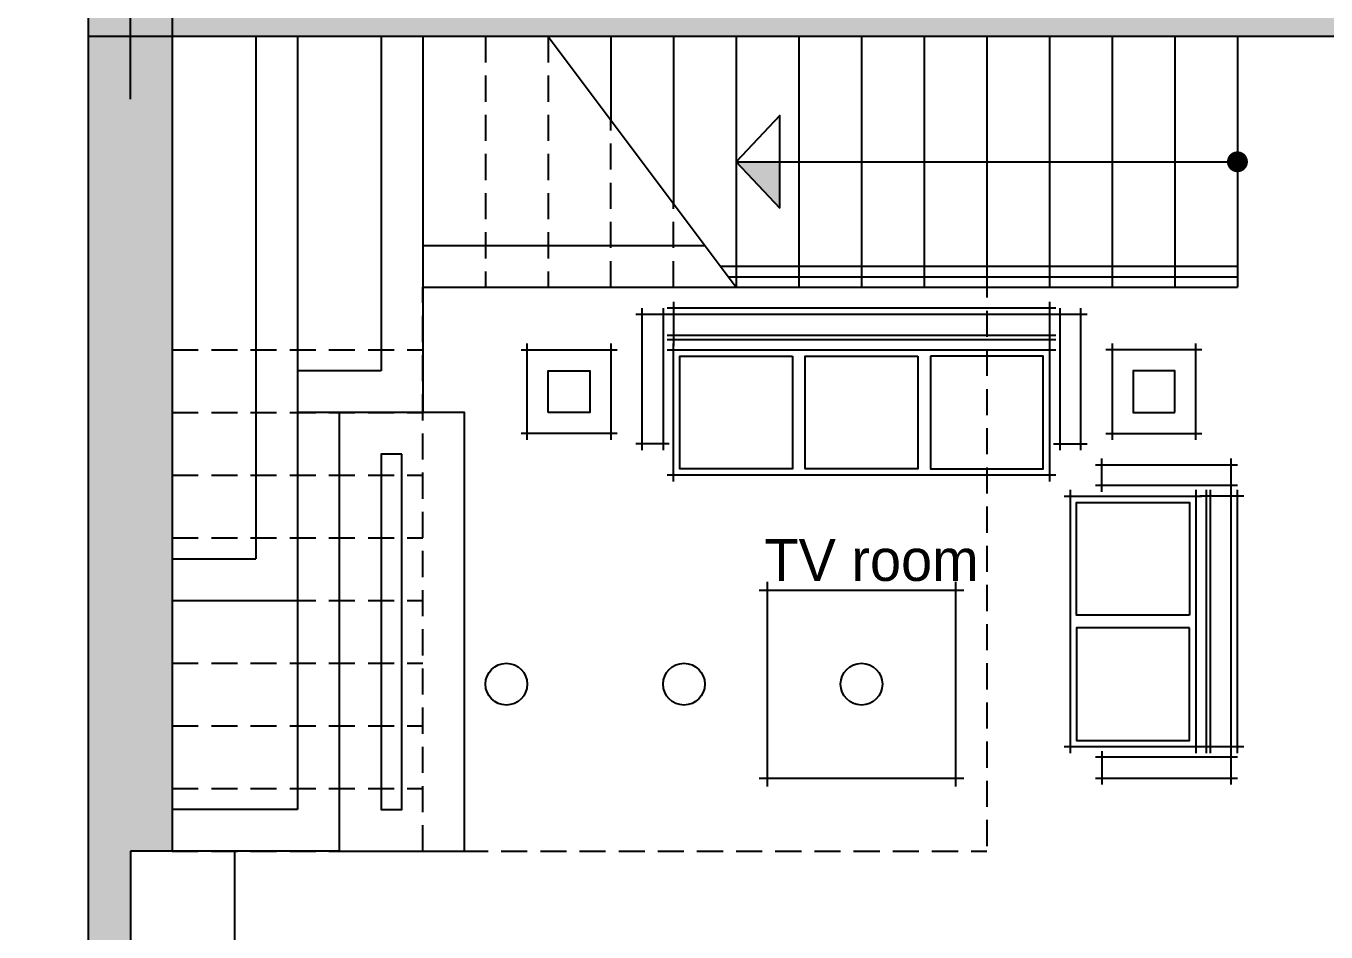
# Model space of a CAD drawing. Header units: millimetres. Extents: x 118878 to 201916, y 10986 to 20993.
# Drawn here: x 179751 to 180373, y 17104 to 17538 of the extents above; entities that cross this region are included whole.
import ezdxf

# ---------------------------------------------------------------- set-up
doc = ezdxf.new("R2010")
doc.units = ezdxf.units.MM
doc.header["$LTSCALE"] = 100
doc.linetypes.add('DASHDOT', pattern=[1, 0.5, -0.25, 0, -0.25])
doc.linetypes.add('HIDDEN2', pattern=[0.1875, 0.125, -0.0625])
for name, color, linetype in [('1', 1, 'Continuous'), ('2', 2, 'Continuous'), ('3', 3, 'Continuous'), ('7', 7, 'Continuous'), ('8', 8, 'HIDDEN2'), ('9', 11, 'Continuous'), ('AX', 1, 'Continuous'), ('bou', 4, 'Continuous'), ('furniture faz2', 181, 'Continuous'), ('text', 201, 'Continuous')]:
    doc.layers.add(name, color=color, linetype=linetype)
doc.styles.add('SHEET', font='andlso.ttf')

# ---------------------------------------------------------------- blocks, each defined once
blk = doc.blocks.new('MZ-01')
for p, q in [((3, 20), (-43, 20)), ((-40, 23), (-40, -23)), ((0, -23), (0, 23)), ((-43, -20), (3, -20))]:
    blk.add_line(p, q)
blk.add_lwpolyline([(-30, -10), (-10, -10), (-10, 10), (-30, 10)], close=True)
blk = doc.blocks.new('MIZ-90X90')
for p, q in [((-45, -4), (-45, 94)), ((45, -4), (45, 94)), ((49, 90), (-49, 90)), ((-49, 0), (49, 0))]:
    blk.add_line(p, q)
blk = doc.blocks.new('new-mobl-3')
for p, q in [((-183, 0), (3, 0)), ((-180, -63), (-180, 3)), ((0, 3), (0, -63)), ((-195, -12), (-195, -80)), ((-185, -80), (-185, -12)), ((5, -80), (5, -12)), ((15, -12), (15, -80)), ((-182, -15), (-198, -15)), ((2, -15), (18, -15)), ((3, -60), (-183, -60)), ((-180, -83), (-180, -62)), ((0, -83), (0, -62)), ((3, -65), (-183, -65)), ((3, -67), (-183, -67)), ((-198, -77), (18, -77)), ((-183, -80), (3, -80))]:
    blk.add_line(p, q)
for points in [[(-123, -57), (-123, -3), (-177, -3), (-177, -57)], [(-117, -57), (-117, -3), (-63, -3), (-63, -57)], [(-57, -57), (-57, -3), (-3, -3), (-3, -57)]]:
    blk.add_lwpolyline(points, close=True)
blk = doc.blocks.new('new-mobl-02')
for p, q in [((-123, 0), (3, 0)), ((-120, -63), (-120, 3)), ((0, 3), (0, -63)), ((-135, -12), (-135, -80)), ((-125, -80), (-125, -12)), ((5, -80), (5, -12)), ((15, -12), (15, -80)), ((-122, -15), (-138, -15)), ((2, -15), (18, -15)), ((3, -60), (-123, -60)), ((-120, -83), (-120, -62)), ((0, -83), (0, -62)), ((3, -65), (-123, -65)), ((3, -67), (-123, -67)), ((-138, -77), (18, -77)), ((-123, -80), (3, -80))]:
    blk.add_line(p, q)
for points in [[(-63, -57), (-63, -3), (-117, -3), (-117, -57)], [(-57, -57), (-57, -3), (-3, -3), (-3, -57)]]:
    blk.add_lwpolyline(points, close=True)
blk = doc.blocks.new('col40x40')
at = {"layer": 'AX'}
h = blk.add_hatch(color=252, dxfattribs=at)
h.dxf.hatch_style = 1
h.paths.add_polyline_path([(-20, -20), (20, -20), (20, 20), (-20, 20)])
at = {"layer": 'AX', "linetype": 'DASHDOT'}
for p, q in [((0, 50), (0, -50)), ((50, 0), (-50, 0))]:
    blk.add_line(p, q, dxfattribs=at)
at = {"layer": 'AX', "color": 7}
blk.add_lwpolyline([(-20, -20), (20, -20), (20, 20), (-20, 20)], close=True, dxfattribs=at)
blk = doc.blocks.new('ax-t1')
at = {"xscale": -1}
for p in [(480, -980), (1080, -980)]:
    blk.add_blockref('col40x40', p, dxfattribs=at)
blk = doc.blocks.new('AX-01')
at = {"layer": 'AX', "rotation": 180}
blk.add_blockref('ax-t1', (1100, -1370), dxfattribs=at)

msp = doc.modelspace()

# ---------------------------------------------------------------- hatches: boundary and pattern name
at = {"layer": '1'}
msp.add_hatch(color=256, dxfattribs=at).paths.add_polyline_path([(180111.86, 17450.74), (180090.98, 17472.97), (180111.86, 17472.97)])
at = {"layer": '9'}
h = msp.add_hatch(color=256, dxfattribs=at)
h.paths.add_polyline_path([(179800.98, 16622.97), (179840.98, 16622.97), (179840.98, 16592.97), (179800.98, 16592.97)], flags=16)
h.paths.add_polyline_path([(179820.98, 17532.97), (179820.98, 17142.97), (179800.98, 17142.97), (179800.98, 16992.97), (179820.98, 16992.97), (179820.98, 16792.97), (179800.98, 16792.97), (179800.98, 16642.97), (179860.98, 16642.97), (179860.98, 16572.97), (179780.98, 16572.97), (179780.98, 17972.97), (179840.98, 17972.97), (179840.98, 17937.97), (179820.98, 17937.97), (179820.98, 17892.97), (179800.98, 17892.97), (179800.98, 17572.97), (179820.98, 17572.97), (179820.98, 17542.97), (180180.98, 17542.97), (180180.98, 17602.97), (180190.98, 17602.97), (180190.98, 17542.97), (180380.98, 17542.97), (180380.98, 17602.97), (180410.98, 17602.97), (180410.98, 17612.97), (180420.98, 17612.97), (180420.98, 17532.97)])
h.paths.add_polyline_path([(180675.98, 17752.97), (180675.98, 17717.97), (180640.98, 17717.97), (180640.98, 17542.97), (180700.98, 17542.97), (180700.98, 17532.97), (180570.98, 17532.97), (180570.98, 17542.97), (180630.98, 17542.97), (180630.98, 17592.97), (180570.98, 17592.97), (180570.98, 17602.97), (180630.98, 17602.97), (180630.98, 17772.97), (180640.98, 17772.97), (180640.98, 17762.97), (180860.98, 17762.97), (180860.98, 17887.97), (180830.98, 17887.97), (180830.98, 17932.97), (180640.98, 17932.97), (180640.98, 17867.97), (180630.98, 17867.97), (180630.98, 17877.97), (180620.98, 17877.97), (180620.98, 17952.97), (180680.98, 17952.97), (180680.98, 17972.97), (180760.98, 17972.97), (180760.98, 17952.97), (180780.98, 17952.97), (180780.98, 17972.97), (180820.98, 17972.97), (180820.98, 17952.97), (180840.98, 17952.97), (180840.98, 17972.97), (180880.98, 17972.97), (180880.98, 17672.97), (180860.98, 17672.97), (180860.98, 17752.97)])
h.paths.add_polyline_path([(180665.98, 17752.97), (180665.98, 17727.97), (180640.98, 17727.97), (180640.98, 17752.97)], flags=16)
h.paths.add_polyline_path([(180420.98, 17877.97), (180420.98, 17887.97), (180430.98, 17887.97), (180430.98, 17952.97), (180180.98, 17952.97), (180180.98, 17732.97), (180200.98, 17732.97), (180200.98, 17742.97), (180190.98, 17742.97), (180190.98, 17932.97), (180380.98, 17932.97), (180380.98, 17742.97), (180295.98, 17742.97), (180295.98, 17732.97), (180410.98, 17732.97), (180410.98, 17722.97), (180420.98, 17722.97), (180420.98, 17742.97), (180390.98, 17742.97), (180390.98, 17877.97)])
h.paths.add_polyline_path([(180820.98, 16827.97), (180830.98, 16827.97), (180830.98, 16862.97), (180880.98, 16862.97), (180880.98, 16802.97), (180820.98, 16802.97)])
h.paths.add_polyline_path([(180380.98, 16802.97), (180380.98, 16812.97), (180380.98, 16852.97), (180420.98, 16852.97), (180420.98, 16827.97), (180430.98, 16827.97), (180430.98, 16802.97)])
h.paths.add_polyline_path([(180800.98, 17032.97), (180860.98, 17032.97), (180860.98, 17532.97), (180800.98, 17532.97), (180800.98, 17552.97), (180830.98, 17552.97), (180830.98, 17572.97), (180860.98, 17572.97), (180860.98, 17582.97), (180880.98, 17582.97), (180880.98, 17012.97), (180800.98, 17012.97)])

# ---------------------------------------------------------------- linework, layer by layer
at = {"layer": '1'}
for p, q in [((180000.98, 17532.97), (180090.98, 17412.97)), ((180090.98, 17472.97), (180330.98, 17472.97))]:
    msp.add_line(p, q, dxfattribs=at)
msp.add_lwpolyline([(180111.86, 17450.74), (180111.86, 17495.19), (180090.98, 17472.97), (180111.86, 17450.74)], dxfattribs=at)
at = {"layer": '1', "const_width": 5}
msp.add_lwpolyline([(180328.48, 17472.97, 1), (180333.48, 17472.97, 1)], format="xyb", close=True, dxfattribs=at)
at = {"layer": '2'}
for p, q in [((180030.98, 17532.97), (180030.98, 17492.97)), ((180060.98, 17532.97), (180060.98, 17452.97)), ((180090.98, 17532.97), (180090.98, 17412.97)), ((180120.98, 17532.97), (180120.98, 17412.97)), ((180150.98, 17532.97), (180150.98, 17412.97)), ((180180.98, 17532.97), (180180.98, 17412.97)), ((180210.98, 17532.97), (180210.98, 17412.97)), ((180240.98, 17532.97), (180240.98, 17412.97)), ((180270.98, 17532.97), (180270.98, 17412.97)), ((180300.98, 17532.97), (180300.98, 17412.97)), ((180330.98, 17532.97), (180330.98, 17412.97)), ((180090.98, 17412.97), (180330.98, 17412.97))]:
    msp.add_line(p, q, dxfattribs=at)
at = {"layer": '3'}
for p, q in [((180083.48, 17422.97), (180330.98, 17422.97)), ((180087.23, 17417.97), (180330.98, 17417.97))]:
    msp.add_line(p, q, dxfattribs=at)
at = {"layer": '7'}
msp.add_line((179800.98, 17142.97), (179800.98, 16992.97), dxfattribs=at)
for points in [[(179780.98, 16572.97), (179780.98, 17972.97), (179840.98, 17972.97), (179840.98, 17937.97), (179820.98, 17937.97), (179820.98, 17892.97), (179800.98, 17892.97), (179800.98, 17572.97)], [(180420.98, 17612.97), (180420.98, 17532.97), (179820.98, 17532.97)], [(179820.98, 17532.97), (179820.98, 17142.97), (179800.98, 17142.97)]]:
    msp.add_lwpolyline(points, dxfattribs=at)
at = {"layer": '8'}
for p, q in [((179970.98, 17532.97), (179970.98, 17412.97)), ((180000.98, 17532.97), (180000.98, 17412.97)), ((180210.98, 17532.97), (180210.98, 17142.97)), ((180030.98, 17412.97), (180030.98, 17492.97)), ((180060.98, 17412.97), (180060.98, 17452.97)), ((179940.98, 17142.97), (179940.98, 17412.97)), ((179820.98, 17382.97), (179940.98, 17382.97)), ((179820.98, 17352.97), (179940.98, 17352.97)), ((179820.98, 17322.97), (179940.98, 17322.97)), ((179820.98, 17292.97), (179940.98, 17292.97)), ((179820.98, 17262.97), (179940.98, 17262.97)), ((179820.98, 17232.97), (179940.98, 17232.97)), ((179820.98, 17202.97), (179940.98, 17202.97)), ((179820.98, 17172.97), (179940.98, 17172.97)), ((179820.98, 17142.97), (179940.98, 17142.97)), ((179940.98, 17142.97), (180210.98, 17142.97))]:
    msp.add_line(p, q, dxfattribs=at)
at = {"layer": 'bou', "color": 1}
msp.add_lwpolyline([(179780.98, 18192.97), (181180.98, 18192.97), (181180.98, 15492.97), (179780.98, 15492.97)], close=True, dxfattribs=at)
at = {"layer": 'furniture faz2'}
for p, q in [((179860.98, 17532.97), (179860.98, 17282.97)), ((179880.98, 17532.97), (179880.98, 17352.97)), ((179880.98, 17532.97), (179880.98, 17262.97)), ((179920.98, 17532.97), (179920.98, 17372.97)), ((179940.98, 17532.97), (179940.98, 17352.97)), ((179940.98, 17432.97), (180075.98, 17432.97)), ((179940.98, 17412.97), (180090.98, 17412.97)), ((179920.98, 17372.97), (179880.98, 17372.97)), ((179940.98, 17352.97), (179880.98, 17352.97)), ((179880.98, 17352.97), (179880.98, 17162.97)), ((179900.98, 17352.97), (179900.98, 17142.97)), ((179820.98, 17282.97), (179860.98, 17282.97)), ((179820.98, 17262.97), (179880.98, 17262.97)), ((179880.98, 17162.97), (179820.98, 17162.97)), ((179900.98, 17142.97), (179820.98, 17142.97)), ((179850.98, 16992.97), (179850.98, 17142.97))]:
    msp.add_line(p, q, dxfattribs=at)
msp.add_lwpolyline([(179900.98, 17142.97), (179960.98, 17142.97), (179960.98, 17352.97), (179940.98, 17352.97)], dxfattribs=at)
msp.add_lwpolyline([(179930.98, 17332.97), (179920.98, 17332.97), (179920.98, 17162.97), (179930.98, 17162.97)], close=True, dxfattribs=at)
for centre in [(179980.98, 17222.97), (180065.98, 17222.97), (180150.98, 17222.97)]:
    msp.add_circle(centre, 10, dxfattribs=at)

# ---------------------------------------------------------------- block references
at = {"layer": '2'}
msp.add_blockref('AX-01', (179780.98, 17942.97), dxfattribs=at)
at = {"layer": 'furniture faz2'}
for name, p, rotation in [('new-mobl-3', (180060.98, 17322.97), 180), ('MZ-01', (180290.98, 17382.97), 90), ('new-mobl-02', (180250.98, 17312.97), 90)]:
    msp.add_blockref(name, p, dxfattribs=dict(at, rotation=rotation))
at = {"layer": 'furniture faz2', "xscale": -1, "rotation": 270}
for name, p in [('MZ-01', (180010.98, 17382.97)), ('MIZ-90X90', (180105.98, 17222.97))]:
    msp.add_blockref(name, p, dxfattribs=at)

# ---------------------------------------------------------------- texts
at = {"layer": 'text', "style": 'SHEET'}
msp.add_text('TV room', height=20, dxfattribs=at).set_placement((180104.54, 17272.39))

doc.saveas('drawing.dxf')
